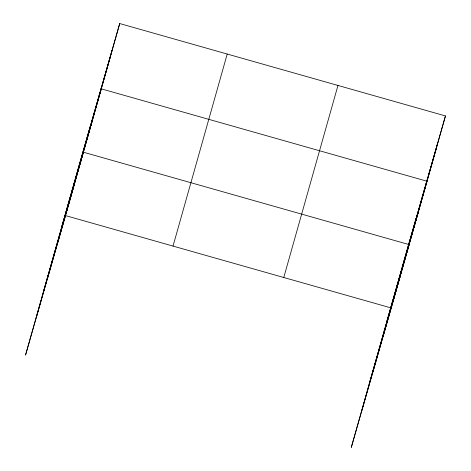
<?xml version="1.0" encoding="UTF-8"?>
<svg xmlns="http://www.w3.org/2000/svg" width="471" height="471" viewBox="0 0 471 471"><rect width="100%" height="100%" fill="white"/><g stroke="black" fill="none" stroke-linecap="round" stroke-linejoin="round"><path stroke-width="0.71" d="M36.196 317.919L90.385 125.869M47.165 279.65L101.359 87.6M57.815 242.506L112.01 50.456M119.722 23.55L79.734 163.013L25.546 355.063L65.534 215.6L119.722 23.55L445.454 115.937L391.266 307.987L351.278 447.45L405.466 255.4L445.454 115.937M173.028 246.086L227.216 54.035M283.772 277.501L337.966 85.451M361.928 410.306L416.117 218.256M372.902 372.037L427.091 179.987M383.553 334.893L437.742 142.843M102.796 83.108L110.514 56.196M61.307 228.311L101.3 88.848L427.032 181.235L387.044 320.698M84.645 147.441L92.357 120.535M43.426 291.684L83.414 152.221L409.152 244.614L369.158 384.071M66.758 210.82L74.477 183.914M428.528 175.495L436.246 148.589M410.376 239.833L418.089 212.921M392.49 303.206L400.209 276.3M65.534 215.6L391.266 307.987"/></g></svg>
